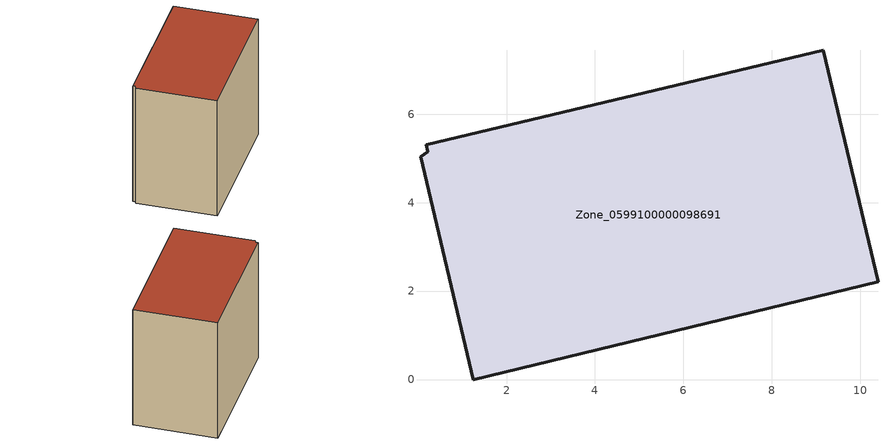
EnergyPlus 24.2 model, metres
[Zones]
Zone_0599100000098691
 floor ground (C_G): 0.06,5.04 0.22,5.15 0.18,5.31 9.16,7.44 10.4,2.21 1.25,0 z0
 wall outside (C_F): 10.4,2.21 9.16,7.44 0.18,5.31 0.22,5.15 0.06,5.04 1.25,0 10.4,2.21 z0:8.4
 roof outside (C_R): 0.22,5.15 0.06,5.04 1.25,0 10.4,2.21 9.16,7.44 0.18,5.31 z8.4
[BUILDING]
Pand.0599100000098691: North Axis=0; Terrain=City; Loads Convergence Tolerance Value=0.04; Temperature Convergence Tolerance Value=0.4; Solar Distribution=FullExterior; Maximum Number of Warmup Days=25; Minimum Number of Warmup Days=1
[Site:Location]
Rotterdam.The.Hague.AP_ZH_NLD Design_Conditions: Latitude=51.96; Longitude=4.45; Time Zone=1; Elevation=-4.5
[SITE:GROUNDTEMPERATURE:BUILDINGSURFACE]
18, 18, 18, 18, 18, 18, 18, 18, 18, 18, 18, 18
[MATERIAL] Thermal Absorptance=0.9; Solar Absorptance=0.7; Visible Absorptance=0.7
Name | Roughness | Thickness | Conductivity | Density | Specific Heat
G.TI.1975-1991 | MediumSmooth | 0.15 | 0.288461 | 540 | 1210
F.TI.1975-1991 | Rough | 0.3 | 0.230769 | 1920 | 840
R.TI.1975-1991 | MediumRough | 0.2 | 0.153846 | 1500 | 1000
[CONSTRUCTION]
C_G: G.TI.1975-1991
C_F: F.TI.1975-1991
C_R: R.TI.1975-1991
[ZONE]
Zone_0599100000098691: Type=1; Multiplier=1; Ceiling Height=Autocalculate; Volume=Autocalculate; Floor Area=autocalculate; Part of Total Floor Area=Yes
[ZONEINFILTRATION:DESIGNFLOWRATE]
Infil_Zone_0599100000098691: Zone or ZoneList or Space or SpaceList=Zone_0599100000098691; Schedule=AlwaysOn; Design Flow Rate Calculation Method=Flow/Area; Flow Rate per Floor Area=0.003; Constant Term Coefficient=1; Temperature Term Coefficient=0; Velocity Term Coefficient=0; Velocity Squared Term Coefficient=0
[HVACTEMPLATE:ZONE:IDEALLOADSAIRSYSTEM]
Zone_0599100000098691: Maximum Heating Supply Air Temperature=50; Minimum Cooling Supply Air Temperature=13; Maximum Heating Supply Air Humidity Ratio=0.0156; Minimum Cooling Supply Air Humidity Ratio=0.0077; Heating Limit=NoLimit; Cooling Limit=NoLimit; Dehumidification Control Type=ConstantSensibleHeatRatio; Cooling Sensible Heat Ratio=0.7; Dehumidification Setpoint=60; Humidification Control Type=None; Humidification Setpoint=30; Outdoor Air Method=None; Outdoor Air Flow Rate per Person=0.00944; Outdoor Air Flow Rate per Zone Floor Area=0; Outdoor Air Flow Rate per Zone=0; Demand Controlled Ventilation Type=None; Outdoor Air Economizer Type=NoEconomizer; Heat Recovery Type=None; Sensible Heat Recovery Effectiveness=0.7; Latent Heat Recovery Effectiveness=0.65
[ZONECONTROL:THERMOSTAT]
ThermostatControl_Zone_0599100000098691: Zone or ZoneList=Zone_0599100000098691; Control Type Schedule=DualSetpointControlType; Control 1=Thermostat_Zone_0599100000098691; Temperature Difference Between Cutout And Setpoint=0
[THERMOSTATSETPOINT:DUALSETPOINT]
Thermostat_Zone_0599100000098691: Heating Setpoint Temperature Schedule=HeatingSetpoint_Zone_0599100000098691; Cooling Setpoint Temperature Schedule=CoolingSetpoint_Zone_0599100000098691
[SCHEDULE:COMPACT]
HeatingSetpoint_Zone_0599100000098691: Through: 12/31, For: AllDays, Until: 24:00, 21
CoolingSetpoint_Zone_0599100000098691: Through: 12/31, For: AllDays, Until: 24:00, 24
DualSetpointControlType: Through: 12/31, For: AllDays, Until: 24:00, 4
AlwaysOn: Through: 12/31, For: AllDays, Until: 24:00, 1
